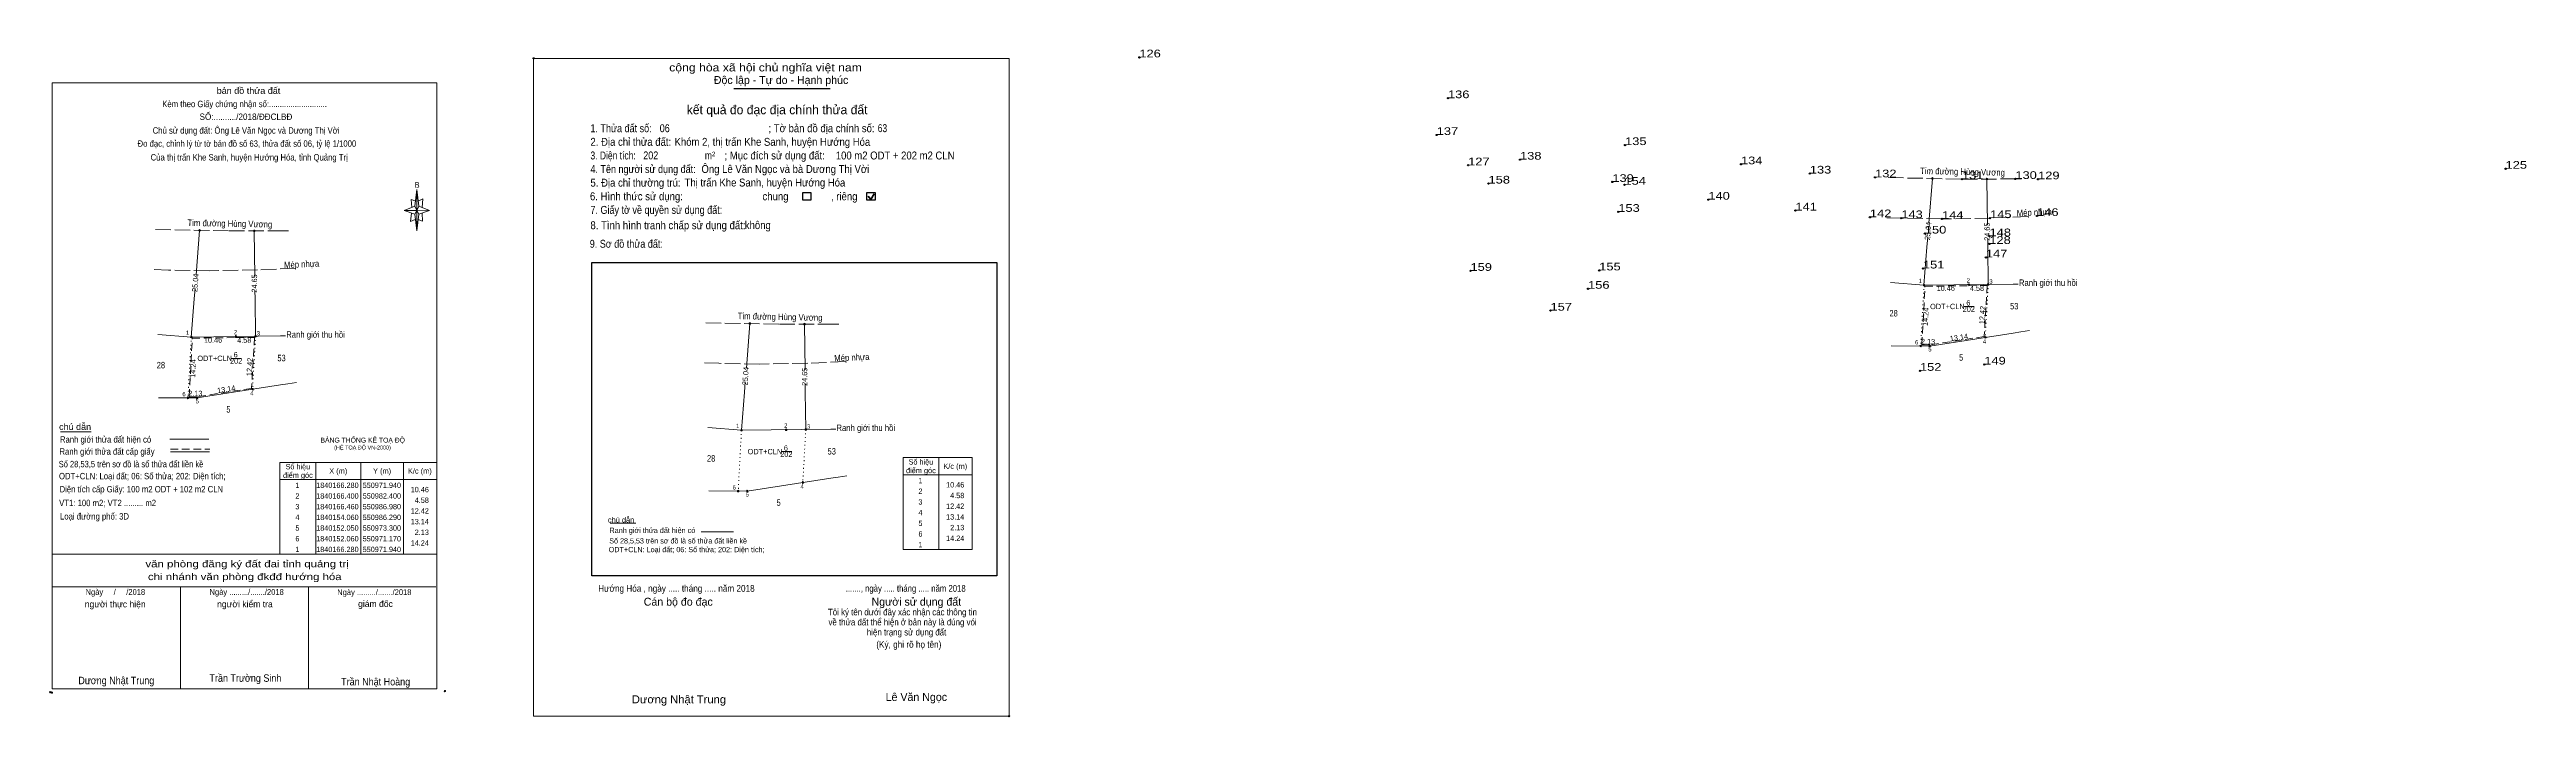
# Model space of a CAD drawing. Header units: metres. Extents: x 550533 to 551113, y 1840065 to 1840221.
import ezdxf
from ezdxf.enums import TextEntityAlignment as Align

# ---------------------------------------------------------------- set-up
doc = ezdxf.new("R2010")
doc.units = ezdxf.units.M
doc.header["$LTSCALE"] = 0.6
doc.header["$PDMODE"] = 32
doc.header["$PDSIZE"] = 0.3
for name, pattern in [('DOTTED', [1.5, 0.3, -1.2]), ('LONG_DASHED', [7.5, 6, -1.5]), ('MEDIUM_DASHED', [4.5, 3, -1.5])]:
    doc.linetypes.add(name, pattern=pattern)
for name, color, linetype, lineweight in [('1', 7, 'DOTTED', 13), ('10', 7, 'Continuous', 13), ('13', 7, 'Continuous', 13), ('17', 7, 'Continuous', 13), ('2', 7, 'Continuous', 25), ('22', 7, 'LONG_DASHED', 13), ('23', 7, 'Continuous', 13), ('5', 7, 'Continuous', 13), ('6', 7, 'Continuous', 13), ('63', 7, 'Continuous', 13)]:
    doc.layers.add(name, color=color, linetype=linetype, lineweight=lineweight)
for name, color, linetype in [('12', 7, 'Continuous'), ('28', 7, 'Continuous'), ('7', 7, 'Continuous')]:
    doc.layers.add(name, color=color, linetype=linetype)

msp = doc.modelspace()

# ---------------------------------------------------------------- hatches: boundary and pattern name
at = {"layer": '63'}
for points in [[(550974.1, 1840191.24, 1), (550973.7, 1840191.24, 1)], [(550986.89, 1840191.11, 1), (550986.49, 1840191.11, 1)], [(550568.62, 1840179.11, 1), (550568.22, 1840179.11, 1)], [(550581.41, 1840178.98, 1), (550581.01, 1840178.98, 1)], [(550972.16, 1840166.28, 1), (550971.76, 1840166.28, 1)], [(550982.6, 1840166.405, 1), (550982.2, 1840166.405, 1)], [(550987.18, 1840166.46, 1), (550986.78, 1840166.46, 1)], [(550566.68, 1840154.15, 1), (550566.28, 1840154.15, 1)], [(550577.12, 1840154.275, 1), (550576.72, 1840154.275, 1)], [(550581.7, 1840154.33, 1), (550581.3, 1840154.33, 1)], [(550697.3845, 1840157.2955, 1), (550696.9845, 1840157.2955, 1)], [(550710.1745, 1840157.1655, 1), (550709.7745, 1840157.1655, 1)], [(550986.52, 1840154.07, 1), (550986.12, 1840154.07, 1)], [(550971.37, 1840152.06, 1), (550970.97, 1840152.06, 1)], [(550973.5, 1840152.05, 1), (550973.1, 1840152.05, 1)], [(550565.89, 1840139.93, 1), (550565.49, 1840139.93, 1)], [(550568.02, 1840139.92, 1), (550567.62, 1840139.92, 1)], [(550581.04, 1840141.94, 1), (550580.64, 1840141.94, 1)], [(550695.4445, 1840132.3355, 1), (550695.0445, 1840132.3355, 1)], [(550705.8845, 1840132.4605, 1), (550705.4845, 1840132.4605, 1)], [(550710.4645, 1840132.5155, 1), (550710.0645, 1840132.5155, 1)], [(550709.8045, 1840120.1255, 1), (550709.4045, 1840120.1255, 1)], [(550694.6545, 1840118.1155, 1), (550694.2545, 1840118.1155, 1)], [(550696.7845, 1840118.1055, 1), (550696.3845, 1840118.1055, 1)]]:
    msp.add_hatch(color=256, dxfattribs=at).paths.add_polyline_path(points)

# ---------------------------------------------------------------- linework, layer by layer
at = {"layer": '1'}
for p, q in [((550971.94, 1840166.28), (550971.17, 1840152.06)), ((550986.98, 1840166.46), (550986.29, 1840154.06)), ((550581.5, 1840154.33), (550580.81, 1840141.93)), ((550566.46, 1840154.15), (550565.69, 1840139.93)), ((550695.22, 1840132.34), (550694.45, 1840118.12)), ((550710.26, 1840132.52), (550709.57, 1840120.12))]:
    msp.add_line(p, q, dxfattribs=at)
at = {"layer": '1', "linetype": 'MEDIUM_DASHED'}
for points in [[(550972.18, 1840166.03), (550982.4, 1840166.15), (550986.72, 1840166.21), (550986.05, 1840154.28), (550973.28, 1840152.3), (550971.43, 1840152.31)], [(550566.7, 1840153.9), (550576.92, 1840154.02), (550581.24, 1840154.08), (550580.57, 1840142.15), (550567.8, 1840140.17), (550565.95, 1840140.18)]]:
    msp.add_lwpolyline(points, close=True, dxfattribs=at)
at = {"layer": '10'}
for points in [[(550992.84, 1840155.08), (550973.3, 1840152.05), (550964.28, 1840152.08)], [(550996.6, 1840155.66), (550994.57, 1840155.35), (550992.84, 1840155.08)], [(550587.36, 1840142.95), (550567.82, 1840139.92), (550558.8, 1840139.95)], [(550591.12, 1840143.53), (550589.09, 1840143.22), (550587.36, 1840142.95)], [(550716.12, 1840121.13), (550696.58, 1840118.11), (550687.57, 1840118.14)], [(550719.88, 1840121.71), (550717.85, 1840121.4), (550716.12, 1840121.13)]]:
    msp.add_lwpolyline(points, dxfattribs=at)
at = {"layer": '13'}
for p, q in [((550981.25, 1840161.29), (550983.7, 1840161.29)), ((550575.77, 1840149.16), (550578.22, 1840149.16)), ((550704.53, 1840127.34), (550706.98, 1840127.34))]:
    msp.add_line(p, q, dxfattribs=at)
at = {"layer": '17'}
for p, q in [((550535.83, 1840132), (550543.07, 1840132)), ((550664.5, 1840110.59), (550670.48, 1840110.59))]:
    msp.add_line(p, q, dxfattribs=at)
at = {"layer": '2'}
for p, q in [((550693.44, 1840212.29), (550715.94, 1840212.29)), ((550660.22, 1840171.56), (550754.95, 1840171.56)), ((550754.95, 1840171.56), (550754.95, 1840098.25))]:
    msp.add_line(p, q, dxfattribs=at)
at = {"layer": '2', "lineweight": 35}
for p, q in [((550724.83, 1840187.14), (550725.46, 1840186.31)), ((550725.46, 1840186.31), (550726.23, 1840187.69))]:
    msp.add_line(p, q, dxfattribs=at)
at = {"layer": '2', "lineweight": 13}
msp.add_lwpolyline([(550646.58, 1840219.35), (550757.85, 1840219.35), (550757.85, 1840065.45), (550646.58, 1840065.45)], close=True, dxfattribs=at)
at = {"layer": '2'}
for points in [[(550709.54, 1840187.96), (550711.46, 1840187.96), (550711.46, 1840186.18), (550709.54, 1840186.18)], [(550724.58, 1840187.96), (550726.49, 1840187.96), (550726.49, 1840186.18), (550724.58, 1840186.18)]]:
    msp.add_lwpolyline(points, close=True, dxfattribs=at)
msp.add_lwpolyline([(550754.95, 1840098.25), (550660.22, 1840098.25), (550660.22, 1840171.56)], dxfattribs=at)
for p in [(550646.58, 1840219.35), (550757.84, 1840065.45)]:
    msp.add_point(p, dxfattribs=at)
at = {"layer": '22'}
for points in [[(550963.57, 1840191.45), (550980.83, 1840191.09), (550993.33, 1840191.14), (550994.7, 1840191.12)], [(550558.09, 1840179.32), (550575.35, 1840178.96), (550587.85, 1840179.01), (550589.22, 1840178.99)], [(550996.34, 1840182.38), (550987.42, 1840181.97), (550976.17, 1840181.79), (550966.63, 1840181.96), (550963.26, 1840182.06)], [(550590.86, 1840170.25), (550581.94, 1840169.84), (550570.69, 1840169.66), (550561.15, 1840169.83), (550557.78, 1840169.93)], [(550686.85, 1840157.51), (550704.12, 1840157.15), (550716.62, 1840157.19), (550717.98, 1840157.17)], [(550719.63, 1840148.43), (550710.71, 1840148.02), (550699.45, 1840147.84), (550689.91, 1840148.01), (550686.55, 1840148.12)]]:
    msp.add_lwpolyline(points, dxfattribs=at)
at = {"layer": '23'}
for p, q in [((550964.09, 1840166.9), (550971.96, 1840166.28)), ((550971.96, 1840166.28), (550992.84, 1840166.53)), ((550992.84, 1840166.53), (550994.01, 1840166.54)), ((550558.61, 1840154.77), (550566.48, 1840154.15)), ((550566.48, 1840154.15), (550587.36, 1840154.4)), ((550587.36, 1840154.4), (550588.53, 1840154.41)), ((550687.37, 1840132.96), (550695.24, 1840132.34)), ((550695.24, 1840132.34), (550716.12, 1840132.59)), ((550716.12, 1840132.59), (550717.29, 1840132.6))]:
    msp.add_line(p, q, dxfattribs=at)
at = {"layer": '5'}
for p, q in [((550618.78, 1840182.86), (550616.28, 1840183.76)), ((550618.78, 1840184.76), (550619.28, 1840188.66)), ((550619.68, 1840184.76), (550622.18, 1840183.76)), ((550620.48, 1840183.16), (550620.58, 1840181.26)), ((550619.68, 1840182.86), (550619.28, 1840178.96)), ((550620.58, 1840181.26), (550619.58, 1840181.66)), ((550533.91, 1840103.32), (550623.91, 1840103.32)), ((550533.91, 1840095.72), (550623.71, 1840095.72)), ((550533.91, 1840095.72), (550623.71, 1840095.72)), ((550533.91, 1840095.72), (550623.71, 1840095.72)), ((550563.91, 1840071.82), (550563.91, 1840095.72)), ((550593.91, 1840071.82), (550593.91, 1840095.72))]:
    msp.add_line(p, q, dxfattribs=at)
for points in [[(550533.91, 1840213.62), (550623.91, 1840213.62), (550623.91, 1840071.82), (550533.91, 1840071.82)], [(550619.28, 1840183.76), (550616.28, 1840183.76), (550618.78, 1840184.76), (550619.68, 1840182.86), (550622.18, 1840183.76), (550619.28, 1840183.86)], [(550619.28, 1840183.76), (550619.28, 1840178.96), (550618.78, 1840182.86)], [(550619.28, 1840188.66), (550619.68, 1840184.76), (550619.28, 1840183.76)]]:
    msp.add_lwpolyline(points, close=True, dxfattribs=at)
for points in [[(550619.28, 1840183.76), (550618.78, 1840184.76), (550616.28, 1840183.76)], [(550617.98, 1840183.16), (550617.78, 1840181.16), (550618.88, 1840181.66)], [(550618.98, 1840185.96), (550617.88, 1840186.36), (550618.08, 1840184.46)], [(550619.28, 1840183.76), (550619.68, 1840182.86), (550622.18, 1840183.76)], [(550619.58, 1840185.96), (550620.68, 1840186.46), (550620.48, 1840184.46)], [(550623.91, 1840071.82), (550533.91, 1840071.82), (550533.91, 1840095.72)]]:
    msp.add_lwpolyline(points, dxfattribs=at)
for p in [(550533.44, 1840071.05), (550533.84, 1840070.98)]:
    msp.add_point(p, dxfattribs=at)
at = {"layer": '6'}
for p, q in [((550561.43, 1840130.26), (550570.57, 1840130.26)), ((550561.57, 1840127.33), (550570.71, 1840127.33)), ((550685.81, 1840108.62), (550693.35, 1840108.62))]:
    msp.add_line(p, q, dxfattribs=at)
at = {"layer": '6', "linetype": 'MEDIUM_DASHED'}
msp.add_line((550561.57, 1840127.95), (550570.77, 1840127.95), dxfattribs=at)
at = {"layer": '6'}
msp.add_point((550625.81, 1840071.32), dxfattribs=at)
at = {"layer": '63'}
for p, q in [((550973.9, 1840191.24), (550973.08, 1840180.83)), ((550986.69, 1840191.11), (550986.82, 1840180.42)), ((550568.42, 1840179.11), (550567.6, 1840168.7)), ((550581.21, 1840178.98), (550581.34, 1840168.29)), ((550697.18, 1840157.3), (550696.36, 1840146.89)), ((550709.97, 1840157.17), (550710.1, 1840146.48)), ((550741.43, 1840104.44), (550741.43, 1840125.94)), ((550587.21, 1840120.82), (550623.91, 1840120.82)), ((550595.61, 1840124.82), (550595.61, 1840103.32)), ((550606.11, 1840124.82), (550606.11, 1840103.32)), ((550616.11, 1840124.82), (550616.11, 1840103.32))]:
    msp.add_line(p, q, dxfattribs=at)
for points in [[(550972.83, 1840177.63), (550972.64, 1840175.2), (550971.94, 1840166.28)], [(550986.85, 1840177.2), (550986.87, 1840175.2), (550986.98, 1840166.46)], [(550567.35, 1840165.5), (550567.16, 1840163.07), (550566.46, 1840154.15)], [(550581.37, 1840165.07), (550581.39, 1840163.07), (550581.5, 1840154.33)], [(550696.11, 1840143.69), (550695.92, 1840141.26), (550695.22, 1840132.34)], [(550710.13, 1840143.26), (550710.15, 1840141.26), (550710.26, 1840132.52)], [(550741.43, 1840104.44), (550733.03, 1840104.44), (550733.03, 1840125.94), (550741.43, 1840125.94)], [(550741.43, 1840125.94), (550749.23, 1840125.94), (550749.23, 1840104.44), (550741.43, 1840104.44)], [(550733.03, 1840121.94), (550741.43, 1840121.94), (550749.23, 1840121.94)]]:
    msp.add_lwpolyline(points, dxfattribs=at)
msp.add_lwpolyline([(550587.21, 1840124.82), (550623.91, 1840124.82), (550623.91, 1840103.32), (550587.21, 1840103.32)], close=True, dxfattribs=at)
for centre in [(550973.9, 1840191.24), (550986.69, 1840191.11), (550568.42, 1840179.11), (550581.21, 1840178.98), (550971.96, 1840166.28), (550982.4, 1840166.405), (550986.98, 1840166.46), (550566.48, 1840154.15), (550576.92, 1840154.275), (550581.5, 1840154.33), (550697.1845, 1840157.2955), (550709.9745, 1840157.1655), (550986.32, 1840154.07), (550971.17, 1840152.06), (550973.3, 1840152.05), (550565.69, 1840139.93), (550567.82, 1840139.92), (550580.84, 1840141.94), (550695.2445, 1840132.3355), (550705.6845, 1840132.4605), (550710.2645, 1840132.5155), (550709.6045, 1840120.1255), (550694.4545, 1840118.1155), (550696.5845, 1840118.1055)]:
    msp.add_circle(centre, 0.2, dxfattribs=at)
at = {"layer": '7'}
for p in [(550788.33, 1840219.58), (550860.55, 1840210.03), (550857.91, 1840201.42), (550877.41, 1840195.65), (550902, 1840199.06), (550865.27, 1840194.33), (550870.04, 1840190.06), (550899.01, 1840190.44), (550901.85, 1840189.78), (550929.12, 1840194.57), (550945.23, 1840192.4), (550960.49, 1840191.51), (550980.83, 1840191.09), (550993.33, 1840191.14), (550998.65, 1840191.07), (551108.04, 1840193.53), (550900.41, 1840183.44), (550921.49, 1840186.29), (550941.86, 1840183.75), (550959.29, 1840182.18), (550966.63, 1840181.96), (550972.15, 1840178.36), (550976.17, 1840181.79), (550987.28, 1840177.73), (550987.42, 1840181.97), (550998.41, 1840182.47), (550986.43, 1840172.79), (550987.23, 1840175.93), (550865.82, 1840169.64), (550895.95, 1840169.74), (550971.7, 1840170.19), (550884.54, 1840160.33), (550893.34, 1840165.45), (550971, 1840146.25), (550986.06, 1840147.72)]:
    msp.add_point(p, dxfattribs=at)

# ---------------------------------------------------------------- texts
at = {"layer": '1', "width": 0.85}
for p in [(550982.435, 1840160.04), (550576.955, 1840147.91), (550705.715, 1840126.09)]:
    msp.add_text('202', height=1.25, dxfattribs=at).set_placement(p, align=Align.CENTER)
at = {"layer": '1'}
for s, height, width, p in [('BẢNG THỐNG KÊ TOẠ ĐỘ ', 1.15, 0.95, (550596.7, 1840129.46)), ('(HỆ TOẠ ĐỘ VN-2000)', 0.93, 0.9, (550599.9, 1840127.84))]:
    msp.add_text(s, height=height, dxfattribs=dict(at, width=width)).set_placement(p)
at = {"layer": '12', "width": 1.25}
for s, p in [('126', (550788.33, 1840219.58)), ('136', (550860.55, 1840210.03)), ('137', (550857.91, 1840201.42)), ('135', (550902, 1840199.06)), ('127', (550865.27, 1840194.32)), ('138', (550877.41, 1840195.65)), ('134', (550929.12, 1840194.57)), ('125', (551108.04, 1840193.53)), ('158', (550870.04, 1840190.06)), ('139', (550899.01, 1840190.44)), ('154', (550901.85, 1840189.78)), ('133', (550945.23, 1840192.4)), ('132', (550960.49, 1840191.51)), ('131', (550980.83, 1840191.09)), ('130', (550993.33, 1840191.14)), ('129', (550998.65, 1840191.06)), ('153', (550900.41, 1840183.44)), ('140', (550921.49, 1840186.29)), ('141', (550941.86, 1840183.75)), ('142', (550959.29, 1840182.18)), ('143', (550966.63, 1840181.96)), ('144', (550976.17, 1840181.79)), ('145', (550987.42, 1840181.97)), ('146', (550998.41, 1840182.47)), ('150', (550972.15, 1840178.36)), ('128', (550987.23, 1840175.93)), ('148', (550987.28, 1840177.73)), ('151', (550971.7, 1840170.19)), ('147', (550986.43, 1840172.79)), ('159', (550865.82, 1840169.64)), ('156', (550893.34, 1840165.45)), ('155', (550895.95, 1840169.74)), ('157', (550884.54, 1840160.33)), ('149', (550986.06, 1840147.72)), ('152', (550971, 1840146.25))]:
    msp.add_text(s, height=1.8, dxfattribs=at).set_placement(p)
at = {"layer": '13'}
for s, width, p in [('ODT+CLN', 0.95, (550977.42, 1840160.68)), ('6', 0.8, (550982.33, 1840161.53)), ('ODT+CLN', 0.95, (550571.94, 1840148.55)), ('6', 0.8, (550576.85, 1840149.4)), ('ODT+CLN', 0.95, (550700.7, 1840126.73)), ('6', 0.8, (550705.61, 1840127.58))]:
    msp.add_text(s, height=1.25, dxfattribs=dict(at, width=width)).set_placement(p, align=Align.CENTER)
at = {"layer": '2'}
for s, height, width, p in [('cộng hòa xã hội chủ nghĩa việt nam', 1.857, 1.15, (550678.3, 1840216.29)), ('2. Địa chỉ thửa đất:', 1.857, 0.9, (550659.87, 1840198.89)), ('1. Thửa đất số:', 1.857, 0.85, (550659.87, 1840202.07)), ('06', 1.854, 0.85, (550676.08, 1840202.07)), ('Khóm 2, thị trấn Khe Sanh, huyện Hướng Hóa', 1.85, 0.9, (550679.56, 1840198.89)), ('; Tờ bản đồ địa chính số:', 1.857, 0.9, (550701.54, 1840202.07)), ('63', 1.854, 0.8, (550727.1, 1840202.09)), ('3. Diện tích:', 1.857, 0.8, (550659.87, 1840195.7)), ('202', 1.85, 0.85, (550672.23, 1840195.72)), ('Ông Lê Văn Ngọc và bà Dương Thị Vời', 1.854, 0.9, (550685.85, 1840192.53)), ('m', 1.857, 0.8, (550686.65, 1840195.7)), ('2', 1.061, 0.8, (550688.32, 1840196.45)), ('; Mục đích sử dụng đất:', 1.857, 0.9, (550691.24, 1840195.7)), ('100 m2 ODT + 202 m2 CLN', 1.85, 0.9, (550717.29, 1840195.7)), ('4. Tên người sử dụng đất:', 1.857, 0.85, (550659.87, 1840192.52)), ('5. Địa chỉ thường trú:', 1.857, 0.9, (550659.87, 1840189.34)), ('Thị trấn Khe Sanh, huyện Hướng Hóa', 1.85, 0.9, (550681.9, 1840189.37)), ('6. Hình thức sử dụng:', 1.857, 0.9, (550659.76, 1840186.15)), ('7. Giấy tờ về quyền sử dụng đất:', 1.857, 0.85, (550659.87, 1840182.97)), ('chung                , riêng', 1.857, 0.9, (550700.13, 1840186.15)), ('8. Tình hình tranh chấp sử dụng đất: ', 1.857, 0.9, (550659.87, 1840179.38)), ('không', 1.857, 0.9, (550695.99, 1840179.4)), ('9. Sơ đồ thửa đất:', 1.857, 0.85, (550659.71, 1840175.04)), ('Hướng Hóa , ngày ..... tháng ..... năm 2018', 1.592, 0.9, (550661.68, 1840094.56)), ('......., ngày ..... tháng ..... năm 2018', 1.592, 0.85, (550719.62, 1840094.56)), ('(Ký, ghi rõ họ tên)', 1.592, 0.9, (550726.77, 1840081.45)), ('Dương Nhật Trung', 1.86, 1.05, (550669.56, 1840068.47))]:
    msp.add_text(s, height=height, dxfattribs=dict(at, width=width)).set_placement(p)
for s, height, p in [('Độc lập - Tự do - Hạnh phúc', 1.857, (550688.74, 1840213.36)), ('Cán bộ đo đạc', 1.857, (550672.34, 1840091.31)), ('Người sử dụng đất', 1.857, (550725.66, 1840091.31)), ('Lê Văn Ngọc', 1.86, (550728.95, 1840069.02))]:
    msp.add_text(s, height=height, dxfattribs=at).set_placement(p)
for s, height, p in [('kết quả đo đạc địa chính thửa đất', 2.123, (550703.555, 1840206.27)), ('.', 0.5306, (550757.8177, 1840065.16))]:
    msp.add_text(s, height=height, dxfattribs=at).set_placement(p, align=Align.CENTER)
at = {"layer": '2', "width": 0.9}
for s, p in [('Tôi ký tên dưới đây xác nhận các thông tin', (550732.89, 1840089.04)), ('về thửa đất thể hiện ở bản này là đúng vói', (550732.92, 1840086.69)), ('hiện trạng sử dụng đất', (550733.855, 1840084.34))]:
    msp.add_text(s, height=1.534, dxfattribs=at).set_placement(p, align=Align.CENTER)
at = {"layer": '28'}
for s, width, p in [('28 ', 0.8, (550965.08, 1840158.97)), ('53', 0.8, (550993.06, 1840160.62)), ('53', 0.8, (550587.58, 1840148.49)), ('5', 0.75, (550980.63, 1840148.62)), ('28 ', 0.8, (550559.6, 1840146.84)), ('5', 0.75, (550575.15, 1840136.49)), ('28 ', 0.8, (550688.36, 1840125.02)), ('53', 0.8, (550716.34, 1840126.67)), ('5', 0.75, (550703.91, 1840114.67))]:
    msp.add_text(s, height=1.5, dxfattribs=dict(at, width=width)).set_placement(p, align=Align.CENTER)
at = {"layer": '5'}
for s, height, width, p in [('bản đồ thửa đất', 1.5, 1.05, (550579.85, 1840211.04)), ('Kèm theo Giấy chứng nhận số:...........................', 1.5, 0.9, (550578.93, 1840207.93)), ('SỐ:........../2018/ĐĐCLBĐ', 1.5, 0.95, (550579.25, 1840204.94)), ('Chủ sử dụng đất: Ông Lê Văn Ngọc và Dương Thị Vời', 1.5, 0.9, (550579.285, 1840201.73)), ('Đo đạc, chỉnh lý từ tờ bản đồ số 63, thửa đất số 06, tỷ lệ 1/1000 ', 1.5, 0.9, (550579.725, 1840198.66)), ('Của thị trấn Khe Sanh, huyện Hướng Hóa, tỉnh Quảng Trị', 1.5, 0.9, (550580.02, 1840195.45)), ('B', 1.378, 0.75, (550619.31, 1840189.06)), ('văn phòng đăng ký đất đai tỉnh quảng trị', 1.6, 1.25, (550579.525, 1840100.29)), ('chi nhánh văn phòng đkđđ hướng hóa', 1.6, 1.25, (550578.98, 1840097.29)), ('Ngày     /     /2018', 1.35, 0.9, (550548.695, 1840093.83)), ('Ngày ........./......./2018', 1.35, 0.9, (550579.42, 1840093.84)), ('Ngày ........./......./2018', 1.35, 0.9, (550609.3, 1840093.79)), ('Dương Nhật Trung', 1.75, 0.9, (550548.91, 1840072.94)), ('Trần Trường Sinh', 1.75, 0.9, (550579.13, 1840073.5)), ('Trần Nhật Hoàng', 1.75, 0.9, (550609.615, 1840072.65))]:
    msp.add_text(s, height=height, dxfattribs=dict(at, width=width)).set_placement(p, align=Align.CENTER)
for s, p in [('người thực hiện', (550548.66, 1840090.91)), ('người kiểm tra', (550579.015, 1840090.93)), ('giám đốc', (550609.565, 1840090.99))]:
    msp.add_text(s, height=1.5, dxfattribs=at).set_placement(p, align=Align.CENTER)
at = {"layer": '6'}
for s, height, width, p in [('chú dẫn', 1.5, 1.05, (550535.52, 1840132.41)), ('Ranh giới thửa đất hiện có ', 1.5, 0.9, (550535.72, 1840129.45)), ('Số 28,53,5 trên sơ đồ là số thửa đất liền kề', 1.5, 0.85, (550535.43, 1840123.68)), ('Ranh giới thửa đất cấp giấy', 1.5, 0.9, (550535.61, 1840126.63)), ('ODT+CLN: Loại đất; 06: Số thửa; 202: Diện tích;', 1.5, 0.9, (550535.5, 1840120.87)), ('Diện tích cấp Giấy: 100 m2 ODT + 102 m2 CLN', 1.5, 0.9, (550535.63, 1840117.81)), ('VT1: 100 m2; VT2 ......... m2', 1.5, 0.9, (550535.54, 1840114.59)), ('Loại đường phố: 3D', 1.5, 0.9, (550535.74, 1840111.46)), ('chú dẫn', 1.236, 1.05, (550663.95, 1840110.76)), ('Ranh giới thửa đất hiện có ', 1.236, 0.9, (550664.32, 1840108.31)), ('ODT+CLN: Loại đất; 06: Số thửa; 202: Diện tích;', 1.23, 0.9, (550664.14, 1840103.82)), ('Số 28,5,53 trên sơ đồ là số thửa đất liền kề', 1.233, 0.85, (550664.28, 1840105.86))]:
    msp.add_text(s, height=height, dxfattribs=dict(at, width=width)).set_placement(p)
at = {"layer": '63'}
for s, height, rotation, width, p in [('Tim đường Hùng Vương', 1.5, 358.82, 0.9, (550980.9596, 1840192.0914)), ('Mép nhựa', 1.5, 2.621, 0.9, (550997.7907, 1840182.5813)), ('Tim đường Hùng Vương', 1.5, 358.82, 0.9, (550575.4796, 1840179.9614)), ('25.04', 1.25, 85.733, 0.9, (550973.5083, 1840178.9235)), ('24.65', 1.25, 89.93, 0.85, (550987.3422, 1840178.8042)), ('Mép nhựa', 1.5, 2.621, 0.9, (550592.3107, 1840170.4513)), ('25.04', 1.25, 85.733, 0.9, (550568.0283, 1840166.7935)), ('24.65', 1.25, 89.93, 0.85, (550581.8622, 1840166.6742)), ('10.46', 1.25, 0.657, 0.85, (550977.0478, 1840164.9509)), ('4.58', 1.25, 0.751, 0.85, (550984.3568, 1840164.9382)), ('Ranh giới thu hồi', 1.5, 359.933, 0.9, (551001.0191, 1840166.112)), ('14.24', 1.25, 86.901, 0.9, (550972.95, 1840158.8562)), ('12.42', 1.25, 86.815, 0.9, (550986.2127, 1840159.2553)), ('Ranh giới thu hồi', 1.5, 359.933, 0.9, (550595.5391, 1840153.982)), ('Tim đường Hùng Vương', 1.5, 358.82, 0.9, (550704.2396, 1840158.1414)), ('13.14', 1.25, 8.796, 0.9, (550980.2194, 1840153.4524)), ('14.24', 1.25, 86.901, 0.9, (550567.47, 1840146.7262)), ('10.46', 1.25, 0.657, 0.85, (550571.5678, 1840152.8209)), ('4.58', 1.25, 0.751, 0.85, (550578.8768, 1840152.8082)), ('12.42', 1.25, 86.815, 0.9, (550580.7324, 1840147.1203)), ('Mép nhựa', 1.5, 2.621, 0.9, (550721.0707, 1840148.6313)), ('2.13', 1.25, 359.731, 0.85, (550972.8921, 1840152.4636)), ('13.14', 1.25, 8.796, 0.9, (550574.7394, 1840141.3224)), ('25.04', 1.25, 85.733, 0.9, (550696.7883, 1840144.9735)), ('24.65', 1.25, 89.93, 0.85, (550710.6222, 1840144.8542)), ('2.13', 1.25, 359.731, 0.85, (550567.4121, 1840140.3336)), ('Ranh giới thu hồi', 1.5, 359.933, 0.9, (550724.2991, 1840132.162))]:
    msp.add_text(s, height=height, rotation=rotation, dxfattribs=dict(at, width=width)).set_placement(p, align=Align.CENTER)
for s, height, width, p in [(' 1', 1, 0.9, (550971.45, 1840166.8)), (' 2', 1, 0.9, (550982.69, 1840166.91)), (' 3', 1, 0.95, (550988.01, 1840166.66)), (' 1', 1, 0.9, (550565.97, 1840154.67)), (' 2', 1, 0.9, (550577.21, 1840154.78)), (' 3', 1, 0.95, (550582.53, 1840154.53)), (' 6', 1, 0.9, (550970.62, 1840152.43)), (' 5', 1, 0.9, (550973.71, 1840150.78)), (' 4', 1, 0.95, (550986.51, 1840152.64)), (' 6', 1, 0.9, (550565.14, 1840140.3)), (' 5', 1, 0.9, (550568.23, 1840138.65)), (' 4', 1, 0.95, (550581.03, 1840140.51)), (' 1', 1, 0.9, (550694.73, 1840132.85)), (' 2', 1, 0.9, (550705.97, 1840132.96)), (' 3', 1, 0.95, (550711.29, 1840132.71)), (' 6', 1, 0.9, (550693.9, 1840118.48)), (' 4', 1, 0.95, (550709.79, 1840118.69)), ('10.46', 1.25, 0.85, (550747.36, 1840118.96)), ('10.46', 1.25, 0.85, (550622.06, 1840117.85)), ('12.42', 1.25, 0.85, (550622.06, 1840112.85)), ('4.58', 1.25, 0.85, (550622.06, 1840115.35)), (' 5', 1, 0.9, (550696.99, 1840116.83)), ('12.42', 1.25, 0.85, (550747.36, 1840113.96)), ('4.58', 1.25, 0.85, (550747.36, 1840116.46)), ('13.14', 1.25, 0.85, (550622.06, 1840110.35)), ('2.13', 1.25, 0.85, (550622.06, 1840107.85)), ('13.14', 1.25, 0.85, (550747.36, 1840111.46)), ('2.13', 1.25, 0.85, (550747.36, 1840108.96)), ('14.24', 1.25, 0.85, (550622.06, 1840105.35)), ('14.24', 1.25, 0.85, (550747.36, 1840106.46))]:
    msp.add_text(s, height=height, dxfattribs=dict(at, width=width)).set_placement(p, align=Align.RIGHT)
for s, width, p in [('Số hiệu', 0.85, (550737.21, 1840124.31)), ('điểm góc', 0.9, (550591.41, 1840121.2)), ('Số hiệu', 0.85, (550591.41, 1840123.2)), (' 1', 0.75, (550591.06, 1840118.85)), ('1840166.280', 0.85, (550600.66, 1840118.85)), ('X (m)', 0.95, (550600.86, 1840122.2)), ('550971.940', 0.85, (550611.06, 1840118.85)), ('Y (m)', 0.95, (550611.115, 1840122.2)), ('K/c (m)', 0.95, (550619.955, 1840122.2)), ('điểm góc', 0.9, (550737.21, 1840122.31)), (' 1', 0.75, (550736.86, 1840119.96)), ('K/c (m)', 0.95, (550745.255, 1840123.31)), (' 3', 0.8, (550591.055, 1840113.85)), (' 2', 0.85, (550591.065, 1840116.35)), ('1840166.400', 0.85, (550600.66, 1840116.35)), ('1840166.460', 0.85, (550600.66, 1840113.85)), ('550982.400', 0.85, (550611.06, 1840116.35)), ('550986.980', 0.85, (550611.06, 1840113.85)), (' 4', 0.85, (550736.86, 1840112.46)), (' 3', 0.8, (550736.855, 1840114.96)), (' 2', 0.85, (550736.865, 1840117.46)), (' 4', 0.85, (550591.06, 1840111.35)), (' 5', 0.8, (550591.065, 1840108.85)), ('1840154.060', 0.85, (550600.66, 1840111.35)), ('1840152.050', 0.85, (550600.66, 1840108.85)), ('550986.290', 0.85, (550611.06, 1840111.35)), ('550973.300', 0.85, (550611.06, 1840108.85)), (' 5', 0.8, (550736.865, 1840109.96)), (' 6', 0.85, (550736.865, 1840107.46)), (' 6', 0.85, (550591.065, 1840106.35)), (' 1', 0.75, (550591.06, 1840103.85)), ('1840152.060', 0.85, (550600.66, 1840106.35)), ('1840166.280', 0.85, (550600.66, 1840103.85)), ('550971.170', 0.85, (550611.06, 1840106.35)), ('550971.940', 0.85, (550611.06, 1840103.85)), (' 1', 0.75, (550736.86, 1840104.96))]:
    msp.add_text(s, height=1.25, dxfattribs=dict(at, width=width)).set_placement(p, align=Align.CENTER)

doc.saveas('drawing.dxf')
